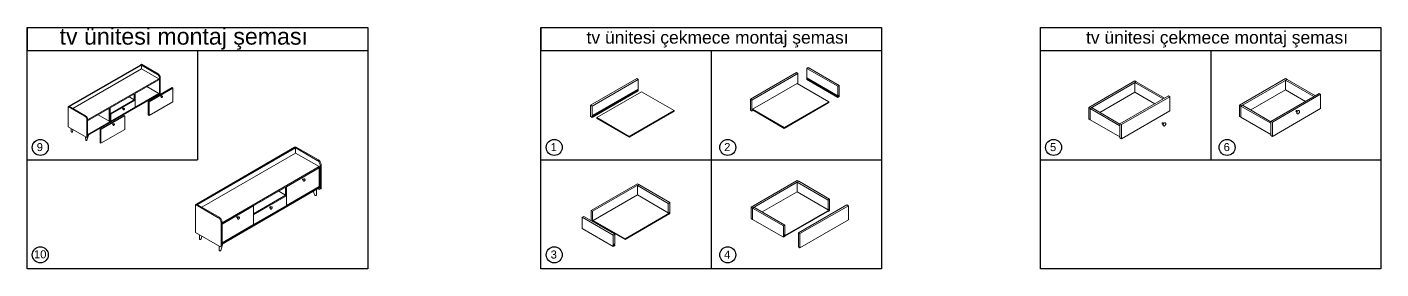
# Model space of a CAD drawing. Header units: millimetres. Extents: x -7406 to 84584, y -20714 to -7599.
# Drawn here: x 40610 to 52417, y -14600 to -12496 of the extents above; entities that cross this region are included whole.
import ezdxf

# ---------------------------------------------------------------- set-up
doc = ezdxf.new("R2010")
doc.units = ezdxf.units.MM
doc.styles.get("Standard").update_dxf_attribs({"font": 'arial.ttf'})

msp = doc.modelspace()

# ---------------------------------------------------------------- linework, layer by layer
for p, q in [((40610, -12500), (43580, -12500)), ((40610, -14600), (40610, -12500)), ((40610, -12500), (40610, -12700)), ((43580, -12500), (43580, -14600)), ((45091, -12500), (48061, -12500)), ((45091, -14600), (45091, -12500)), ((45091, -12500), (45091, -12700)), ((48061, -12500), (48061, -14600)), ((49447, -12500), (52417, -12500)), ((49447, -14600), (49447, -12500)), ((52417, -12500), (52417, -14600)), ((43580, -14600), (40610, -14600)), ((48061, -14600), (45091, -14600)), ((52417, -14600), (49447, -14600))]:
    msp.add_line(p, q)
at = {"color": 7, "true_color": 0xffffff}
for p, q in [((40610, -12700), (43580, -12700)), ((42095, -12700), (42095, -13650)), ((45091, -12700), (48061, -12700)), ((46576, -12700), (46576, -14600)), ((49447, -12700), (52417, -12700)), ((50932, -12700), (50932, -13650)), ((40610, -13650), (42095, -13650)), ((45091, -13650), (48061, -13650)), ((49447, -13650), (52417, -13650))]:
    msp.add_line(p, q, dxfattribs=at)
at = {"color": 0, "linetype": 'Continuous', "lineweight": 0, "extrusion": (0, 0.816497, 0.57735)}
for p, q in [((40975, -13184), (41601, -12823)), ((41607, -12827), (40981, -13188)), ((41010, -13204), (41607, -12859)), ((41601, -12823), (41607, -12819)), ((41746, -12907), (41601, -12823)), ((41601, -12823), (41607, -12827)), ((41607, -12819), (41753, -12903)), ((41607, -12859), (41607, -12827)), ((41607, -12859), (41758, -12946)), ((47409, -12855), (47421, -12848)), ((47409, -12855), (47409, -12938)), ((47679, -13011), (47409, -12855)), ((47421, -12848), (47692, -13004)), ((41758, -12946), (41138, -13304)), ((41138, -13311), (41758, -12954)), ((41758, -12946), (41758, -12954)), ((41764, -12938), (41764, -13085)), ((41771, -12934), (41771, -13082)), ((45524, -13176), (45927, -12944)), ((45939, -12952), (45537, -13184)), ((45927, -12944), (45939, -12952)), ((45939, -12952), (45939, -13050)), ((46918, -13124), (47320, -12891)), ((47333, -12899), (46931, -13131)), ((46937, -13211), (47327, -12986)), ((47320, -12891), (47333, -12899)), ((47327, -12986), (47603, -13145)), ((47333, -12899), (47333, -12989)), ((47409, -12938), (47679, -13094)), ((47409, -12945), (47414, -12942)), ((47679, -13101), (47409, -12945)), ((47409, -12945), (47409, -12953)), ((47409, -12953), (47679, -13109)), ((49868, -13197), (50271, -12964)), ((50283, -12972), (49881, -13204)), ((50271, -12964), (50283, -12972)), ((50271, -12979), (50283, -12972)), ((50271, -12979), (50271, -13062)), ((50517, -13121), (50271, -12979)), ((50283, -12972), (50529, -13114)), ((51184, -13176), (51586, -12943)), ((51599, -12951), (51196, -13183)), ((51586, -12943), (51599, -12951)), ((51586, -12958), (51599, -12951)), ((51586, -12958), (51586, -13041)), ((51832, -13100), (51586, -12958)), ((51599, -12951), (51845, -13093)), ((41758, -13075), (41138, -13433)), ((41138, -13440), (41758, -13082)), ((41500, -13102), (41544, -13128)), ((41544, -13077), (41544, -13128)), ((41551, -13073), (41551, -13131)), ((41653, -13014), (41758, -13075)), ((41667, -13142), (41874, -13022)), ((41880, -13026), (41673, -13145)), ((41723, -13109), (41721, -13103)), ((41741, -13092), (41741, -13099)), ((41751, -13086), (41757, -13090)), ((41758, -13075), (41758, -13082)), ((41788, -13095), (41789, -13096)), ((41874, -13022), (41880, -13026)), ((41880, -13026), (41880, -13145)), ((45537, -13282), (45939, -13050)), ((45543, -13263), (45933, -13039)), ((45933, -13045), (45543, -13270)), ((45579, -13284), (45969, -13059)), ((45933, -13045), (45927, -13042)), ((45933, -13039), (45933, -13045)), ((45969, -13059), (46252, -13223)), ((47692, -13004), (47679, -13011)), ((47679, -13011), (47679, -13094)), ((47679, -13094), (47685, -13091)), ((47685, -13097), (47679, -13094)), ((47685, -13097), (47679, -13101)), ((47679, -13101), (47679, -13109)), ((47679, -13109), (47692, -13102)), ((47685, -13091), (47685, -13097)), ((47692, -13004), (47692, -13102)), ((49966, -13238), (50271, -13062)), ((50563, -13094), (50141, -13338)), ((50154, -13345), (50576, -13102)), ((50271, -13062), (50445, -13163)), ((50576, -13102), (50563, -13094)), ((50576, -13225), (50576, -13102)), ((51281, -13217), (51586, -13041)), ((51878, -13073), (51457, -13317)), ((51470, -13324), (51891, -13081)), ((51586, -13041), (51760, -13142)), ((51891, -13081), (51878, -13073)), ((51891, -13204), (51891, -13081)), ((40975, -13184), (40969, -13188)), ((40969, -13188), (41114, -13272)), ((40969, -13188), (40969, -13365)), ((40981, -13188), (40975, -13184)), ((41120, -13268), (40975, -13184)), ((41326, -13203), (41326, -13315)), ((41544, -13128), (41333, -13250)), ((41544, -13128), (41333, -13250)), ((41333, -13199), (41333, -13312)), ((41339, -13254), (41551, -13131)), ((41551, -13193), (41339, -13315)), ((41448, -13215), (41450, -13216)), ((41456, -13202), (41457, -13203)), ((41551, -13131), (41544, -13128)), ((41551, -13193), (41551, -13131)), ((41673, -13145), (41667, -13142)), ((41667, -13142), (41667, -13260)), ((41673, -13264), (41880, -13145)), ((41673, -13145), (41673, -13264)), ((41780, -13108), (41781, -13109)), ((45537, -13184), (45524, -13176)), ((45524, -13176), (45524, -13274)), ((45537, -13184), (45537, -13282)), ((45862, -13448), (46252, -13223)), ((46252, -13223), (46252, -13229)), ((46931, -13131), (46918, -13124)), ((46918, -13124), (46918, -13222)), ((46918, -13222), (46931, -13229)), ((46931, -13131), (46931, -13229)), ((46931, -13229), (46944, -13221)), ((46937, -13217), (46937, -13211)), ((46937, -13211), (47213, -13370)), ((47213, -13377), (46937, -13217)), ((47213, -13370), (47603, -13145)), ((47213, -13377), (47603, -13152)), ((47603, -13145), (47603, -13152)), ((49881, -13204), (49868, -13197)), ((49868, -13197), (49868, -13295)), ((49881, -13204), (49894, -13197)), ((49881, -13204), (49881, -13302)), ((49881, -13204), (49881, -13302)), ((50141, -13354), (49881, -13204)), ((49894, -13197), (50141, -13340)), ((51196, -13183), (51184, -13176)), ((51184, -13176), (51184, -13274)), ((51196, -13183), (51209, -13176)), ((51196, -13183), (51196, -13281)), ((51196, -13183), (51196, -13281)), ((51457, -13333), (51196, -13183)), ((51209, -13176), (51457, -13319)), ((51891, -13204), (51470, -13447)), ((51702, -13222), (51705, -13224)), ((41132, -13303), (41132, -13451)), ((41138, -13299), (41138, -13447)), ((41229, -13259), (41326, -13315)), ((41455, -13264), (41248, -13383)), ((41254, -13387), (41462, -13267)), ((41326, -13315), (41333, -13312)), ((41333, -13250), (41333, -13257)), ((41333, -13250), (41339, -13254)), ((41333, -13312), (41333, -13250)), ((41339, -13315), (41333, -13312)), ((41339, -13315), (41339, -13254)), ((41370, -13338), (41369, -13337)), ((41462, -13267), (41455, -13264)), ((41462, -13267), (41462, -13386)), ((41667, -13260), (41673, -13264)), ((45524, -13274), (45537, -13282)), ((45543, -13270), (45543, -13263)), ((45579, -13291), (45579, -13284)), ((45579, -13284), (45862, -13448)), ((45862, -13454), (45579, -13291)), ((45862, -13454), (46252, -13229)), ((49868, -13295), (49881, -13302)), ((49881, -13302), (50141, -13452)), ((50141, -13338), (50154, -13345)), ((50141, -13461), (50141, -13338)), ((50576, -13225), (50154, -13468)), ((50535, -13329), (50538, -13330)), ((51184, -13274), (51196, -13281)), ((51196, -13281), (51457, -13431)), ((51457, -13317), (51470, -13324)), ((51457, -13440), (51457, -13317)), ((51470, -13447), (51470, -13324)), ((51687, -13248), (51690, -13250)), ((41125, -13455), (40969, -13365)), ((40995, -13407), (40994, -13380)), ((41010, -13389), (41005, -13408)), ((41121, -13480), (41120, -13453)), ((41130, -13456), (41136, -13452)), ((41144, -13436), (41131, -13481)), ((41248, -13383), (41254, -13387)), ((41248, -13383), (41248, -13502)), ((41462, -13386), (41254, -13506)), ((41254, -13387), (41254, -13506)), ((41363, -13351), (41361, -13350)), ((45862, -13448), (45862, -13454)), ((47213, -13370), (47213, -13377)), ((50154, -13468), (50154, -13345)), ((50520, -13355), (50523, -13356)), ((51470, -13447), (51457, -13440)), ((41254, -13506), (41248, -13502)), ((42087, -14036), (42942, -13542)), ((42951, -13547), (42095, -14041)), ((42942, -13542), (42951, -13537)), ((42942, -13542), (42951, -13547)), ((43141, -13656), (42942, -13542)), ((42951, -13537), (43150, -13651)), ((42951, -13592), (42951, -13547)), ((50154, -13468), (50141, -13461)), ((42134, -14063), (42951, -13592)), ((42951, -13592), (43156, -13710)), ((43174, -13693), (43174, -13896)), ((43156, -13710), (42310, -14199)), ((42310, -14209), (43156, -13720)), ((43156, -13722), (42873, -13886)), ((43155, -13721), (43156, -13722)), ((43156, -13710), (43156, -13720)), ((43156, -13722), (43156, -13884)), ((43165, -13698), (43165, -13901)), ((43156, -13886), (42310, -14375)), ((42310, -14385), (43156, -13896)), ((42804, -13924), (42864, -13958)), ((42864, -13889), (42864, -13958)), ((42864, -13889), (42864, -13958)), ((42873, -13886), (42872, -13885)), ((42873, -14048), (43156, -13884)), ((42873, -13886), (42873, -14048)), ((43019, -13835), (43021, -13836)), ((43030, -13817), (43032, -13818)), ((43119, -13959), (43106, -13925)), ((43134, -13909), (43133, -13958)), ((43147, -13902), (43155, -13907)), ((43155, -13885), (43156, -13886)), ((43156, -13886), (43156, -13896)), ((43162, -13907), (43171, -13902)), ((45529, -14091), (45932, -13859)), ((45944, -13866), (45542, -14099)), ((45932, -13859), (45944, -13866)), ((45932, -13874), (45944, -13866)), ((45932, -13874), (45932, -13957)), ((46202, -14030), (45932, -13874)), ((45944, -13866), (46215, -14022)), ((46924, -14063), (47326, -13831)), ((47339, -13838), (46936, -14071)), ((47021, -14105), (47326, -13929)), ((47326, -13831), (47339, -13838)), ((47326, -13846), (47339, -13838)), ((47326, -13846), (47326, -13929)), ((47596, -14002), (47326, -13846)), ((47326, -13929), (47596, -14085)), ((47339, -13838), (47609, -13994)), ((42087, -14036), (42078, -14041)), ((42078, -14041), (42277, -14155)), ((42078, -14041), (42078, -14283)), ((42285, -14150), (42087, -14036)), ((42095, -14041), (42087, -14036)), ((42864, -13958), (42584, -14120)), ((42864, -13958), (42584, -14120)), ((42584, -14130), (42873, -13963)), ((42873, -14048), (42584, -14215)), ((42873, -13963), (42864, -13958)), ((42873, -14048), (42873, -13963)), ((45548, -14178), (45932, -13957)), ((45932, -13957), (46202, -14113)), ((46215, -14022), (46202, -14030)), ((46202, -14030), (46202, -14113)), ((46215, -14022), (46215, -14113)), ((47759, -14042), (47337, -14286)), ((47350, -14293), (47772, -14050)), ((47609, -13994), (47596, -14002)), ((47596, -14002), (47596, -14085)), ((47609, -13994), (47609, -14085)), ((47772, -14050), (47759, -14042)), ((47772, -14173), (47772, -14050)), ((42310, -14211), (42584, -14052)), ((42449, -14167), (42447, -14165)), ((42459, -14149), (42457, -14148)), ((42584, -14052), (42583, -14052)), ((42584, -14052), (42584, -14215)), ((42584, -14215), (42584, -14130)), ((42733, -14078), (42735, -14079)), ((42743, -14060), (42745, -14061)), ((45452, -14151), (45465, -14143)), ((45452, -14151), (45452, -14249)), ((45722, -14307), (45452, -14151)), ((45465, -14143), (45735, -14299)), ((45542, -14099), (45529, -14091)), ((45529, -14091), (45529, -14181)), ((45542, -14099), (45542, -14188)), ((45825, -14338), (46215, -14113)), ((45825, -14344), (46215, -14119)), ((46201, -14127), (46202, -14128)), ((46202, -14113), (46208, -14109)), ((46202, -14128), (46215, -14120)), ((46202, -14127), (46202, -14128)), ((46208, -14109), (46215, -14113)), ((46215, -14113), (46215, -14119)), ((46215, -14119), (46215, -14120)), ((46936, -14071), (46924, -14063)), ((46924, -14063), (46924, -14161)), ((46924, -14161), (46936, -14169)), ((46936, -14071), (46949, -14063)), ((46936, -14071), (46936, -14169)), ((46936, -14071), (46936, -14169)), ((47206, -14226), (46936, -14071)), ((46936, -14169), (47206, -14324)), ((46949, -14063), (47219, -14219)), ((47219, -14310), (47609, -14085)), ((47219, -14316), (47609, -14091)), ((47595, -14099), (47596, -14100)), ((47596, -14085), (47602, -14081)), ((47596, -14100), (47609, -14092)), ((47596, -14099), (47596, -14100)), ((47602, -14081), (47609, -14085)), ((47609, -14085), (47609, -14091)), ((47609, -14091), (47609, -14092)), ((42291, -14406), (42078, -14283)), ((42301, -14197), (42301, -14400)), ((42310, -14192), (42310, -14395)), ((42584, -14215), (42310, -14373)), ((45452, -14249), (45722, -14405)), ((45548, -14185), (45548, -14178)), ((45548, -14178), (45825, -14338)), ((45825, -14344), (45548, -14185)), ((45549, -14192), (45555, -14189)), ((47219, -14219), (47206, -14226)), ((47206, -14226), (47206, -14324)), ((47219, -14219), (47219, -14302)), ((47337, -14286), (47350, -14293)), ((47337, -14409), (47337, -14286)), ((47772, -14173), (47350, -14416)), ((42113, -14340), (42113, -14303)), ((42135, -14316), (42127, -14341)), ((42286, -14440), (42285, -14402)), ((42298, -14406), (42307, -14401)), ((42318, -14380), (42299, -14440)), ((45735, -14299), (45722, -14307)), ((45722, -14307), (45722, -14405)), ((45722, -14405), (45735, -14397)), ((45728, -14386), (45735, -14383)), ((45728, -14393), (45728, -14386)), ((45735, -14389), (45728, -14393)), ((45729, -14386), (45735, -14389)), ((45735, -14299), (45735, -14383)), ((45735, -14389), (45735, -14397)), ((45825, -14338), (45825, -14344)), ((47206, -14324), (47219, -14317)), ((47213, -14306), (47219, -14302)), ((47213, -14313), (47213, -14306)), ((47213, -14306), (47219, -14310)), ((47219, -14316), (47213, -14313)), ((47219, -14310), (47219, -14316)), ((47219, -14316), (47219, -14317)), ((47350, -14416), (47350, -14293)), ((47350, -14416), (47337, -14409))]:
    msp.add_line(p, q, dxfattribs=at)
for centre in [(40725, -13543), (45207, -13543), (46720, -13543), (49562, -13543), (51075, -13543), (40725, -14478), (45207, -14478), (46720, -14478)]:
    msp.add_circle(centre, 69.8)
at = {"color": 0, "linetype": 'Continuous', "lineweight": 0, "extrusion": (-5.17926e-17, 3.41963e-17, -1)}
for centre, major_axis in [((41746, -12927), (12.5, -21.7)), ((41120, -13289), (12.5, -21.7)), ((43141, -13684), (17.1, -29.7)), ((42285, -14178), (17.1, -29.7))]:
    msp.add_ellipse(centre, major_axis=major_axis, ratio=0.57735, start_param=-2.356194, end_param=-0.785398, dxfattribs=at)
at = {"color": 0, "linetype": 'Continuous', "lineweight": 0}
for centre, major_axis, start_param, end_param in [((41753, -12924), (-12.5, 21.7), -2.356194, -0.785398), ((41777, -13098), (1.51, 2.61), -0.077366, 2.356194), ((41777, -13098), (-1.51, -2.61), -0.785398, 0.077366), ((41784, -13102), (3.76, 6.52), 0, 2.356194), ((41784, -13102), (-3.76, -6.52), -0.785398, 0), ((41445, -13205), (1.51, 2.61), -0.077366, 2.356194), ((41445, -13205), (-1.51, -2.61), -0.785398, 0.077366), ((41452, -13209), (3.76, 6.52), 0, 2.356194), ((41452, -13209), (-3.76, -6.52), -0.785398, 0), ((51680, -13227), (3, 5.2), -0.077366, 2.356194), ((51694, -13235), (7.5, 13), 0, 2.356194), ((41114, -13293), (-12.5, 21.7), -2.356194, -0.785398), ((50513, -13334), (3, 5.2), -0.077366, 2.356194), ((50513, -13334), (-3, -5.2), -0.785398, 0.077366), ((50527, -13342), (7.5, 13), 0, 2.356194), ((51680, -13227), (-3, -5.2), -0.785398, 0.077366), ((51694, -13235), (-7.5, -13), -0.785398, 0), ((41125, -13447), (5.02, -8.69), -0.785398, 0.785398), ((50527, -13342), (-7.5, -13), -0.785398, 0), ((43150, -13679), (-17.1, 29.7), -2.356194, -0.785398), ((43015, -13821), (2.06, 3.56), -0.077366, 2.356194), ((43015, -13821), (-2.06, -3.56), -0.785398, 0.077366), ((43024, -13826), (5.14, 8.91), 0, 2.356194), ((43024, -13826), (-5.14, -8.91), -0.785398, 0), ((43164, -13891), (6.9, -11.9), 0, 0.785398), ((43126, -13958), (-6.86, 0), 0.216508, 2.356194), ((43126, -13958), (6.86, 0), -0.785398, -0.010345), ((42277, -14183), (-17.1, 29.7), -2.356194, -0.785398), ((42729, -14064), (2.06, 3.56), -0.077366, 2.356194), ((42729, -14064), (-2.06, -3.56), -0.785398, 0.077366), ((42738, -14069), (5.14, 8.91), 0, 2.356194), ((42738, -14069), (-5.14, -8.91), -0.785398, 0), ((42291, -14395), (6.9, -11.9), -0.785398, 0.785398)]:
    msp.add_ellipse(centre, major_axis=major_axis, ratio=0.57735, start_param=start_param, end_param=end_param, dxfattribs=at)
at = {"color": 0, "linetype": 'Continuous', "lineweight": 0, "extrusion": (-6.83926e-17, 1.03585e-16, -1)}
for centre, major_axis in [((41358, -13340), (-1.51, -2.61)), ((42442, -14151), (-2.06, -3.56))]:
    msp.add_ellipse(centre, major_axis=major_axis, ratio=0.57735, start_param=-0.077366, end_param=3.218958, dxfattribs=at)
at = {"color": 0, "linetype": 'Continuous', "lineweight": 0, "extrusion": (1.27622e-16, 5.45148e-17, -1)}
for centre, major_axis in [((41365, -13344), (-3.76, -6.52)), ((42452, -14157), (-5.14, -8.91))]:
    msp.add_ellipse(centre, major_axis=major_axis, ratio=0.57735, start_param=0, end_param=3.141593, dxfattribs=at)
at = {"color": 0, "linetype": 'Continuous', "lineweight": 0, "extrusion": (1.03002e-16, 1.66533e-16, -1)}
for centre, major_axis in [((41000, -13407), (-5.02, 0)), ((42120, -14340), (-6.86, 0)), ((42292, -14440), (-6.86, 0))]:
    msp.add_ellipse(centre, major_axis=major_axis, ratio=0.57735, start_param=-2.356194, end_param=-0.00857, dxfattribs=at)
at = {"color": 0, "linetype": 'Continuous', "lineweight": 0, "extrusion": (1.92296e-17, 3.33067e-16, -1)}
for centre, major_axis in [((41000, -13407), (5.02, 0)), ((42120, -14340), (6.86, 0))]:
    msp.add_ellipse(centre, major_axis=major_axis, ratio=0.57735, start_param=0.17958, end_param=0.785398, dxfattribs=at)
at = {"color": 0, "linetype": 'Continuous', "lineweight": 0, "extrusion": (7.21111e-17, 4.16334e-17, -1)}
for centre, major_axis in [((41131, -13443), (5.02, -8.69)), ((42300, -14389), (6.9, -11.9))]:
    msp.add_ellipse(centre, major_axis=major_axis, ratio=0.57735, start_param=-0.785398, end_param=0, dxfattribs=at)
at = {"color": 0, "linetype": 'Continuous', "lineweight": 0, "extrusion": (-3.78917e-17, 5.55112e-17, -1)}
msp.add_ellipse((41126, -13480), major_axis=(-5.02, 0), ratio=0.57735, start_param=-2.356194, end_param=-0.00857, dxfattribs=at)
at = {"color": 0, "linetype": 'Continuous', "lineweight": 0, "extrusion": (-6.1921e-17, 1.66533e-16, -1)}
msp.add_ellipse((41126, -13480), major_axis=(5.02, 0), ratio=0.57735, start_param=0.17958, end_param=0.785398, dxfattribs=at)
at = {"color": 0, "linetype": 'Continuous', "lineweight": 0, "extrusion": (4.43555e-17, 8.97074e-17, -1)}
msp.add_ellipse((43155, -13896), major_axis=(6.9, -11.9), ratio=0.57735, start_param=-0.785398, end_param=0.785398, dxfattribs=at)
at = {"color": 0, "linetype": 'Continuous', "lineweight": 0, "extrusion": (-4.23215e-18, 5.55112e-17, -1)}
msp.add_ellipse((42292, -14440), major_axis=(6.86, 0), ratio=0.57735, start_param=0.17958, end_param=0.785398, dxfattribs=at)
at = {"color": 0, "linetype": 'Continuous', "lineweight": 0}
for points, knots in [([(41775, -13100), (41776, -13101), (41777, -13101), (41778, -13103), (41778, -13103), (41779, -13104), (41779, -13104), (41779, -13104)], [5.4204216, 5.4204216, 5.4204216, 5.4204216, 5.6855719, 5.6855719, 5.941112, 5.941112, 5.9952008, 5.9952008, 5.9952008, 5.9952008]), ([(41783, -13096), (41783, -13096), (41783, -13096), (41782, -13097), (41782, -13097), (41781, -13096), (41780, -13096), (41779, -13096), (41779, -13095), (41778, -13095)], [1.8587808, 1.8587808, 1.8587808, 1.8587808, 1.8997427, 1.8997427, 2.0930651, 2.0930651, 2.3347801, 2.3347801, 2.4335601, 2.4335601, 2.4335601, 2.4335601]), ([(41789, -13096), (41789, -13096), (41790, -13097), (41790, -13098), (41791, -13098), (41791, -13099), (41791, -13100), (41791, -13101), (41790, -13102), (41790, -13104), (41790, -13104), (41789, -13106), (41788, -13106), (41787, -13108), (41787, -13108), (41786, -13109), (41785, -13109), (41784, -13110), (41783, -13110), (41782, -13110), (41782, -13109), (41781, -13109)], [2.356194, 2.356194, 2.356194, 2.356194, 2.6398, 2.6398, 2.942999, 2.942999, 3.270261, 3.270261, 3.601539, 3.601539, 3.931008, 3.931008, 4.259626, 4.259626, 4.589131, 4.589131, 4.920426, 4.920426, 5.247301, 5.247301, 5.497787, 5.497787, 5.497787, 5.497787]), ([(41443, -13208), (41444, -13208), (41445, -13208), (41446, -13210), (41446, -13210), (41447, -13211), (41447, -13211), (41447, -13211)], [5.4204216, 5.4204216, 5.4204216, 5.4204216, 5.6855719, 5.6855719, 5.941112, 5.941112, 5.9952008, 5.9952008, 5.9952008, 5.9952008]), ([(41451, -13203), (41451, -13204), (41451, -13204), (41450, -13204), (41450, -13204), (41449, -13204), (41448, -13203), (41447, -13203), (41447, -13203), (41446, -13202)], [1.8587808, 1.8587808, 1.8587808, 1.8587808, 1.8997427, 1.8997427, 2.0930651, 2.0930651, 2.3347801, 2.3347801, 2.4335601, 2.4335601, 2.4335601, 2.4335601]), ([(41457, -13203), (41457, -13203), (41458, -13204), (41458, -13205), (41459, -13205), (41459, -13206), (41459, -13207), (41459, -13208), (41458, -13209), (41458, -13211), (41458, -13211), (41457, -13213), (41456, -13213), (41455, -13215), (41455, -13215), (41454, -13216), (41453, -13216), (41452, -13217), (41451, -13217), (41450, -13217), (41450, -13216), (41450, -13216)], [2.356194, 2.356194, 2.356194, 2.356194, 2.6398, 2.6398, 2.942999, 2.942999, 3.270261, 3.270261, 3.601539, 3.601539, 3.931008, 3.931008, 4.259626, 4.259626, 4.589131, 4.589131, 4.920426, 4.920426, 5.247301, 5.247301, 5.497787, 5.497787, 5.497787, 5.497787]), ([(51692, -13224), (51692, -13224), (51692, -13224), (51692, -13224), (51691, -13225), (51688, -13224), (51687, -13224), (51685, -13223), (51684, -13222), (51683, -13222)], [1.8587808, 1.8587808, 1.8587808, 1.8587808, 1.8997427, 1.8997427, 2.0930651, 2.0930651, 2.3347801, 2.3347801, 2.4335601, 2.4335601, 2.4335601, 2.4335601]), ([(51705, -13224), (51705, -13224), (51706, -13225), (51707, -13227), (51708, -13228), (51708, -13230), (51708, -13231), (51708, -13234), (51708, -13236), (51707, -13239), (51706, -13240), (51704, -13243), (51703, -13244), (51701, -13246), (51700, -13247), (51698, -13249), (51697, -13250), (51694, -13250), (51693, -13251), (51691, -13250), (51690, -13250), (51690, -13250)], [2.356194, 2.356194, 2.356194, 2.356194, 2.6398, 2.6398, 2.942999, 2.942999, 3.270261, 3.270261, 3.601539, 3.601539, 3.931008, 3.931008, 4.259626, 4.259626, 4.589131, 4.589131, 4.920426, 4.920426, 5.247301, 5.247301, 5.497787, 5.497787, 5.497787, 5.497787]), ([(41364, -13338), (41364, -13338), (41364, -13338), (41364, -13338), (41363, -13338), (41362, -13338), (41361, -13338), (41360, -13337), (41360, -13337), (41360, -13337)], [5.0003735, 5.0003735, 5.0003735, 5.0003735, 5.0413353, 5.0413353, 5.2346577, 5.2346577, 5.4763727, 5.4763727, 5.5751527, 5.5751527, 5.5751527, 5.5751527]), ([(41370, -13338), (41371, -13338), (41371, -13339), (41372, -13339), (41372, -13340), (41372, -13341), (41372, -13342), (41372, -13343), (41372, -13344), (41371, -13345), (41371, -13346), (41370, -13347), (41370, -13348), (41369, -13349), (41368, -13350), (41367, -13351), (41366, -13351), (41365, -13351), (41365, -13351), (41364, -13351), (41363, -13351), (41363, -13351)], [5.497787, 5.497787, 5.497787, 5.497787, 5.781392, 5.781392, 6.084592, 6.084592, 6.411854, 6.411854, 6.743132, 6.743132, 7.0726, 7.0726, 7.401219, 7.401219, 7.730723, 7.730723, 8.062018, 8.062018, 8.388894, 8.388894, 8.63938, 8.63938, 8.63938, 8.63938]), ([(50510, -13339), (50512, -13340), (50514, -13341), (50516, -13343), (50517, -13344), (50517, -13345), (50517, -13345), (50517, -13345)], [5.4204216, 5.4204216, 5.4204216, 5.4204216, 5.6855719, 5.6855719, 5.941112, 5.941112, 5.9952008, 5.9952008, 5.9952008, 5.9952008]), ([(50525, -13331), (50525, -13331), (50525, -13331), (50525, -13331), (50524, -13331), (50521, -13331), (50520, -13331), (50518, -13329), (50517, -13329), (50516, -13329)], [1.8587808, 1.8587808, 1.8587808, 1.8587808, 1.8997427, 1.8997427, 2.0930651, 2.0930651, 2.3347801, 2.3347801, 2.4335601, 2.4335601, 2.4335601, 2.4335601]), ([(50538, -13330), (50539, -13331), (50539, -13332), (50540, -13333), (50541, -13334), (50541, -13337), (50541, -13338), (50541, -13341), (50541, -13342), (50540, -13345), (50539, -13347), (50537, -13349), (50536, -13351), (50534, -13353), (50533, -13354), (50531, -13356), (50530, -13356), (50527, -13357), (50526, -13357), (50524, -13357), (50523, -13357), (50523, -13356)], [2.356194, 2.356194, 2.356194, 2.356194, 2.6398, 2.6398, 2.942999, 2.942999, 3.270261, 3.270261, 3.601539, 3.601539, 3.931008, 3.931008, 4.259626, 4.259626, 4.589131, 4.589131, 4.920426, 4.920426, 5.247301, 5.247301, 5.497787, 5.497787, 5.497787, 5.497787]), ([(51677, -13232), (51679, -13233), (51681, -13234), (51683, -13237), (51684, -13238), (51684, -13239), (51684, -13239), (51684, -13239)], [5.4204216, 5.4204216, 5.4204216, 5.4204216, 5.6855719, 5.6855719, 5.941112, 5.941112, 5.9952008, 5.9952008, 5.9952008, 5.9952008]), ([(41357, -13342), (41358, -13343), (41358, -13343), (41359, -13344), (41360, -13345), (41360, -13345), (41360, -13345), (41360, -13346)], [2.2788289, 2.2788289, 2.2788289, 2.2788289, 2.5439792, 2.5439792, 2.7995193, 2.7995193, 2.8536081, 2.8536081, 2.8536081, 2.8536081]), ([(43013, -13824), (43014, -13825), (43015, -13826), (43017, -13827), (43017, -13828), (43017, -13829), (43017, -13829), (43017, -13829)], [5.4204216, 5.4204216, 5.4204216, 5.4204216, 5.6855719, 5.6855719, 5.941112, 5.941112, 5.9952008, 5.9952008, 5.9952008, 5.9952008]), ([(43023, -13819), (43023, -13819), (43023, -13819), (43022, -13819), (43022, -13819), (43020, -13819), (43019, -13818), (43018, -13818), (43017, -13817), (43017, -13817)], [1.8587808, 1.8587808, 1.8587808, 1.8587808, 1.8997427, 1.8997427, 2.0930651, 2.0930651, 2.3347801, 2.3347801, 2.4335601, 2.4335601, 2.4335601, 2.4335601]), ([(43032, -13818), (43032, -13819), (43033, -13819), (43033, -13820), (43034, -13821), (43034, -13823), (43034, -13824), (43034, -13825), (43033, -13826), (43033, -13828), (43032, -13829), (43031, -13831), (43031, -13832), (43029, -13834), (43028, -13835), (43027, -13836), (43026, -13836), (43024, -13837), (43024, -13837), (43022, -13837), (43022, -13836), (43021, -13836)], [2.356194, 2.356194, 2.356194, 2.356194, 2.6398, 2.6398, 2.942999, 2.942999, 3.270261, 3.270261, 3.601539, 3.601539, 3.931008, 3.931008, 4.259626, 4.259626, 4.589131, 4.589131, 4.920426, 4.920426, 5.247301, 5.247301, 5.497787, 5.497787, 5.497787, 5.497787]), ([(42441, -14155), (42442, -14155), (42443, -14156), (42444, -14158), (42445, -14158), (42445, -14159), (42445, -14159), (42445, -14159)], [2.2788289, 2.2788289, 2.2788289, 2.2788289, 2.5439792, 2.5439792, 2.7995193, 2.7995193, 2.8536081, 2.8536081, 2.8536081, 2.8536081]), ([(42451, -14149), (42451, -14149), (42451, -14149), (42450, -14149), (42450, -14149), (42448, -14149), (42447, -14149), (42445, -14148), (42445, -14148), (42445, -14147)], [5.0003735, 5.0003735, 5.0003735, 5.0003735, 5.0413353, 5.0413353, 5.2346577, 5.2346577, 5.4763727, 5.4763727, 5.5751527, 5.5751527, 5.5751527, 5.5751527]), ([(42459, -14149), (42460, -14149), (42460, -14150), (42461, -14151), (42461, -14151), (42462, -14153), (42462, -14154), (42461, -14156), (42461, -14157), (42461, -14159), (42460, -14160), (42459, -14162), (42458, -14163), (42457, -14164), (42456, -14165), (42455, -14166), (42454, -14167), (42452, -14167), (42451, -14167), (42450, -14167), (42449, -14167), (42449, -14167)], [5.497787, 5.497787, 5.497787, 5.497787, 5.781392, 5.781392, 6.084592, 6.084592, 6.411854, 6.411854, 6.743132, 6.743132, 7.0726, 7.0726, 7.401219, 7.401219, 7.730723, 7.730723, 8.062018, 8.062018, 8.388894, 8.388894, 8.63938, 8.63938, 8.63938, 8.63938]), ([(42727, -14067), (42728, -14068), (42729, -14069), (42731, -14070), (42731, -14071), (42731, -14072), (42731, -14072), (42731, -14072)], [5.4204216, 5.4204216, 5.4204216, 5.4204216, 5.6855719, 5.6855719, 5.941112, 5.941112, 5.9952008, 5.9952008, 5.9952008, 5.9952008]), ([(42737, -14062), (42737, -14062), (42737, -14062), (42736, -14062), (42736, -14062), (42734, -14062), (42733, -14061), (42732, -14061), (42731, -14060), (42731, -14060)], [1.8587808, 1.8587808, 1.8587808, 1.8587808, 1.8997427, 1.8997427, 2.0930651, 2.0930651, 2.3347801, 2.3347801, 2.4335601, 2.4335601, 2.4335601, 2.4335601]), ([(42745, -14061), (42746, -14062), (42746, -14062), (42747, -14063), (42747, -14064), (42748, -14066), (42748, -14067), (42748, -14068), (42747, -14069), (42747, -14071), (42746, -14072), (42745, -14074), (42744, -14075), (42743, -14077), (42742, -14078), (42741, -14079), (42740, -14079), (42738, -14080), (42737, -14080), (42736, -14080), (42736, -14079), (42735, -14079)], [2.356194, 2.356194, 2.356194, 2.356194, 2.6398, 2.6398, 2.942999, 2.942999, 3.270261, 3.270261, 3.601539, 3.601539, 3.931008, 3.931008, 4.259626, 4.259626, 4.589131, 4.589131, 4.920426, 4.920426, 5.247301, 5.247301, 5.497787, 5.497787, 5.497787, 5.497787])]:
    msp.add_open_spline(points, degree=3, knots=knots, dxfattribs=at)

# ---------------------------------------------------------------- texts
for s, p in [('9', (40694, -13575)), ('1', (45176, -13575)), ('2', (46689, -13575)), ('5', (49531, -13575)), ('6', (51045, -13575)), ('10', (40670, -14508)), ('3', (45176, -14510)), ('4', (46689, -14510))]:
    msp.add_text(s, height=69.8).set_placement(p)
at = {"color": 18, "true_color": 0x000000, "attachment_point": 1}
for s, width, gutter_width, insert, char_height in [('tv ünitesi montaj şeması', 171757.09, 723, (40893, -12504), 144.58), ('tv ünitesi çekmece montaj şeması', 129498.64, 545, (45489, -12531), 109.01), ('tv ünitesi çekmece montaj şeması', 129498.64, 545, (49845, -12531), 109.01)]:
    msp.add_mtext_dynamic_manual_height_columns(s, width=width, gutter_width=gutter_width, heights=[0], dxfattribs=dict(at, insert=insert, char_height=char_height))

doc.saveas('drawing.dxf')
